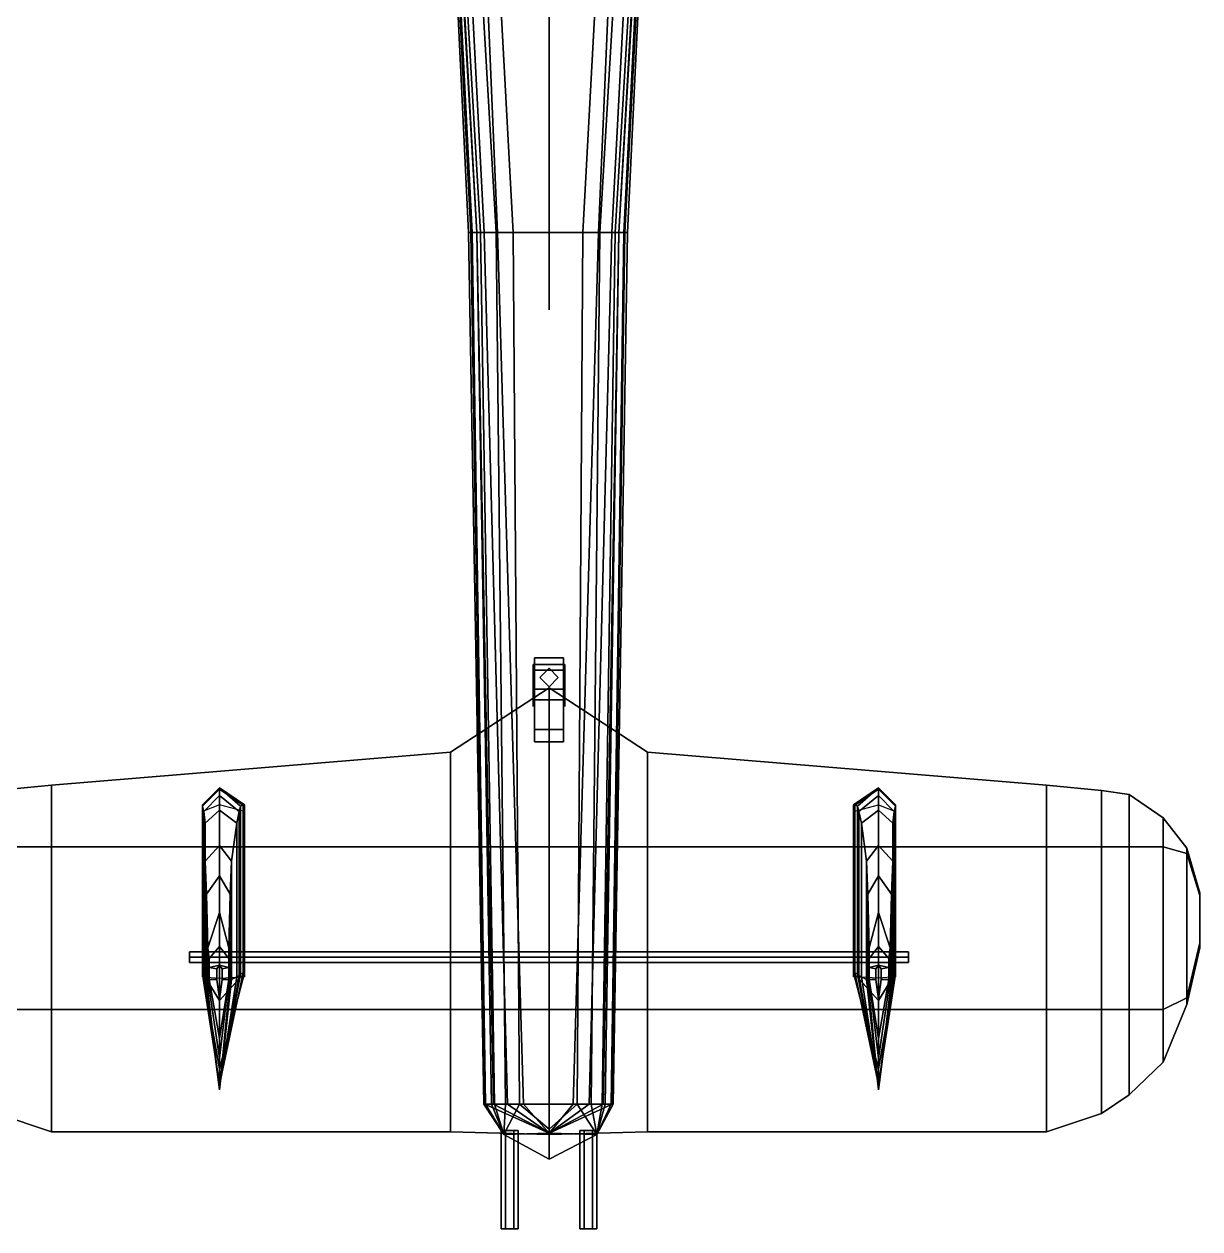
# Model space of a CAD drawing. Header units: millimetres. Extents: x -13.2 to 13.2, y -11.3 to 32.9.
# Drawn here: x -4 to 4.96, y -11.35 to -2.17 of the extents above; entities that cross this region are included whole.
import ezdxf

# ---------------------------------------------------------------- set-up
doc = ezdxf.new("R2010")
doc.units = ezdxf.units.MM
doc.layers.add('w1', color=5, linetype='Continuous')
doc.layers.add('w2', color=5, linetype='Continuous')

msp = doc.modelspace()

# ---------------------------------------------------------------- linework, layer by layer
for points in [[(0, -4.2692, 2.1553), (0, 5.7198, 2.0544), (0, 5.7184, 2.0116), (0, -4.2679, 2.1153)], [(0, -4.2679, 2.1153), (0, 5.7184, 2.0116), (0, 5.7198, 2.0544), (0, -4.2692, 2.1553)], [(-0.785, -0.15, -0.4825), (-0.7764, -0.15, -0.6535), (-0.5952, -3.76, -0.4664), (-0.6136, -3.76, -0.3747)], [(-0.7679, -0.15, 0.6715), (-0.785, -0.15, -0.4825), (-0.6136, -3.76, -0.3747), (-0.5861, -3.76, 0.6523)], [(-0.7764, -0.15, -0.6535), (-0.7508, -0.15, -0.7475), (-0.5494, -3.76, -0.549), (-0.5952, -3.76, -0.4664)], [(-0.7593, -0.15, 0.9194), (-0.7679, -0.15, 0.6715), (-0.5861, -3.76, 0.6523), (-0.5494, -3.76, 0.9182)], [(-0.7337, -0.15, 1.0048), (-0.7593, -0.15, 0.9194), (-0.5494, -3.76, 0.9182), (-0.5219, -3.76, 1.0099)], [(-0.7508, -0.15, -0.7475), (-0.6824, -0.15, -0.8244), (-0.4944, -3.76, -0.5948), (-0.5494, -3.76, -0.549)], [(-0.614, -0.15, 1.1416), (-0.7337, -0.15, 1.0048), (-0.5219, -3.76, 1.0099), (-0.4027, -3.76, 1.1566)], [(-0.6824, -0.15, -0.8244), (-0.5456, -0.15, -0.9099), (-0.3935, -3.76, -0.6499), (-0.4944, -3.76, -0.5948)], [(-0.4687, -0.15, 1.21), (-0.614, -0.15, 1.1416), (-0.4027, -3.76, 1.1566), (-0.2743, -3.76, 1.23)], [(0.3768, -3.76, -0.6499), (-0.3935, -3.76, -0.6499), (-0.5456, -0.15, -0.9099), (0.5314, -0.15, -0.9099)], [(0.4545, -0.15, 1.21), (-0.4687, -0.15, 1.21), (-0.2743, -3.76, 1.23), (0.2576, -3.76, 1.23)], [(0.2576, -3.76, 1.23), (0.386, -3.76, 1.1566), (0.5998, -0.15, 1.1416), (0.4545, -0.15, 1.21)], [(0.4777, -3.76, -0.5948), (0.3768, -3.76, -0.6499), (0.5314, -0.15, -0.9099), (0.6682, -0.15, -0.8244)], [(0.386, -3.76, 1.1566), (0.5052, -3.76, 1.0099), (0.7195, -0.15, 1.0048), (0.5998, -0.15, 1.1416)], [(0.5327, -3.76, -0.549), (0.4777, -3.76, -0.5948), (0.6682, -0.15, -0.8244), (0.7366, -0.15, -0.7475)], [(0.5052, -3.76, 1.0099), (0.5327, -3.76, 0.9182), (0.7451, -0.15, 0.9194), (0.7195, -0.15, 1.0048)], [(0.5785, -3.76, -0.4664), (0.5327, -3.76, -0.549), (0.7366, -0.15, -0.7475), (0.7622, -0.15, -0.6535)], [(0.5327, -3.76, 0.9182), (0.5694, -3.76, 0.6523), (0.7537, -0.15, 0.6715), (0.7451, -0.15, 0.9194)], [(0.5694, -3.76, 0.6523), (0.5969, -3.76, -0.3747), (0.7708, -0.15, -0.4825), (0.7537, -0.15, 0.6715)], [(0.5969, -3.76, -0.3747), (0.5785, -3.76, -0.4664), (0.7622, -0.15, -0.6535), (0.7708, -0.15, -0.4825)], [(-0.6136, -3.76, -0.3747), (-0.5952, -3.76, -0.4664), (-0.4903, -10.4, 0.0096), (-0.4979, -10.4, 0.1309)], [(-0.5861, -3.76, 0.6523), (-0.6136, -3.76, -0.3747), (-0.4979, -10.4, 0.1309), (-0.4828, -10.4, 0.8966)], [(-0.5952, -3.76, -0.4664), (-0.5494, -3.76, -0.549), (-0.4221, -10.4, -0.0965), (-0.4903, -10.4, 0.0096)], [(-0.5494, -3.76, 0.9182), (-0.5861, -3.76, 0.6523), (-0.4828, -10.4, 0.8966), (-0.4373, -10.4, 1.1164)], [(-0.5494, -3.76, -0.549), (-0.4944, -3.76, -0.5948), (-0.316, -10.4, -0.1496), (-0.4221, -10.4, -0.0965)], [(-0.5219, -3.76, 1.0099), (-0.5494, -3.76, 0.9182), (-0.4373, -10.4, 1.1164), (-0.4145, -10.4, 1.2681)], [(-0.4027, -3.76, 1.1566), (-0.5219, -3.76, 1.0099), (-0.4145, -10.4, 1.2681), (-0.3311, -10.4, 1.4045)], [(-0.4944, -3.76, -0.5948), (-0.3935, -3.76, -0.6499), (-0.1947, -10.4, -0.1799), (-0.316, -10.4, -0.1496)], [(-0.2743, -3.76, 1.23), (-0.4027, -3.76, 1.1566), (-0.3311, -10.4, 1.4045), (-0.225, -10.4, 1.45)], [(0.1844, -10.4, -0.1799), (-0.1947, -10.4, -0.1799), (-0.3935, -3.76, -0.6499), (0.3768, -3.76, -0.6499)], [(0.2576, -3.76, 1.23), (-0.2743, -3.76, 1.23), (-0.225, -10.4, 1.45), (0.2147, -10.4, 1.45)], [(0.3057, -10.4, -0.1496), (0.1844, -10.4, -0.1799), (0.3768, -3.76, -0.6499), (0.4777, -3.76, -0.5948)], [(0.2147, -10.4, 1.45), (0.3208, -10.4, 1.4045), (0.386, -3.76, 1.1566), (0.2576, -3.76, 1.23)], [(0.4118, -10.4, -0.0965), (0.3057, -10.4, -0.1496), (0.4777, -3.76, -0.5948), (0.5327, -3.76, -0.549)], [(0.3208, -10.4, 1.4045), (0.4042, -10.4, 1.2681), (0.5052, -3.76, 1.0099), (0.386, -3.76, 1.1566)], [(0.4042, -10.4, 1.2681), (0.427, -10.4, 1.1164), (0.5327, -3.76, 0.9182), (0.5052, -3.76, 1.0099)], [(0.48, -10.4, 0.0096), (0.4118, -10.4, -0.0965), (0.5327, -3.76, -0.549), (0.5785, -3.76, -0.4664)], [(0.427, -10.4, 1.1164), (0.4724, -10.4, 0.8966), (0.5694, -3.76, 0.6523), (0.5327, -3.76, 0.9182)], [(0.4724, -10.4, 0.8966), (0.4876, -10.4, 0.1309), (0.5969, -3.76, -0.3747), (0.5694, -3.76, 0.6523)], [(0.4876, -10.4, 0.1309), (0.48, -10.4, 0.0096), (0.5785, -3.76, -0.4664), (0.5969, -3.76, -0.3747)], [(0, -4.35, 1.24), (0, -4.24, 1.24), (0, -4.27, 2.18), (0, -4.34, 2.18)], [(0, -4.34, 2.18), (0, -4.27, 2.18), (0, -4.24, 1.24), (0, -4.35, 1.24)], [(-0.12, -7.24, -0.68), (-0.12, -7.05, -0.68), (-0.12, -7.05, -0.56), (-0.12, -7.24, -0.56)], [(-0.12, -7.24, -0.56), (-0.12, -7.05, -0.56), (-0.12, -7.05, -0.68), (-0.12, -7.24, -0.68)], [(-0.12, -7.37, -0.93), (-0.12, -7.3, -0.93), (-0.12, -7.05, -0.68), (-0.12, -7.24, -0.68)], [(-0.12, -7.24, -0.68), (-0.12, -7.05, -0.68), (-0.12, -7.3, -0.93), (-0.12, -7.37, -0.93)], [(-0.12, -7.24, -0.56), (-0.12, -7.05, -0.56), (0.12, -7.05, -0.56), (0.12, -7.24, -0.56)], [(0.12, -7.24, -0.56), (0.12, -7.05, -0.56), (-0.12, -7.05, -0.56), (-0.12, -7.24, -0.56)], [(-0.11, -7, -0.9), (-0.11, -7.0937, -0.6737), (0.11, -7.0937, -0.6737), (0.11, -7, -0.9)], [(-0.11, -7.0937, -1.1263), (-0.11, -7, -0.9), (0.11, -7, -0.9), (0.11, -7.0937, -1.1263)], [(-0.11, -7.32, -1.22), (-0.11, -7.0937, -0.6737), (-0.11, -7, -0.9), (-0.11, -7.0937, -1.1263)], [(0.11, -7.0937, -0.6737), (0.11, -7.32, -1.22), (0.11, -7.0937, -1.1263), (0.11, -7, -0.9)], [(0.12, -7.24, -0.56), (0.12, -7.05, -0.56), (0.12, -7.05, -0.68), (0.12, -7.24, -0.68)], [(0.12, -7.24, -0.68), (0.12, -7.05, -0.68), (0.12, -7.05, -0.56), (0.12, -7.24, -0.56)], [(0.12, -7.37, -0.93), (0.12, -7.3, -0.93), (0.12, -7.05, -0.68), (0.12, -7.24, -0.68)], [(0.12, -7.24, -0.68), (0.12, -7.05, -0.68), (0.12, -7.3, -0.93), (0.12, -7.37, -0.93)], [(-0.11, -7.0937, -0.6737), (-0.11, -7.32, -0.58), (0.11, -7.32, -0.58), (0.11, -7.0937, -0.6737)], [(-0.11, -7.32, -1.22), (-0.11, -7.0937, -1.1263), (0.11, -7.0937, -1.1263), (0.11, -7.32, -1.22)], [(-0.11, -7.5463, -1.1263), (-0.11, -7.32, -0.58), (-0.11, -7.0937, -0.6737), (-0.11, -7.32, -1.22)], [(0, -7.08, -0.56), (-0.07, -7.15, -0.56), (-0.07, -7.15, -0.4), (0, -7.08, -0.4)], [(-0.07, -7.15, -0.56), (0, -7.22, -0.56), (0, -7.22, -0.4), (-0.07, -7.15, -0.4)], [(0.07, -7.15, -0.56), (0, -7.08, -0.56), (0, -7.08, -0.4), (0.07, -7.15, -0.4)], [(0, -7.22, -0.56), (0.07, -7.15, -0.56), (0.07, -7.15, -0.4), (0, -7.22, -0.4)], [(0.11, -7.32, -0.58), (0.11, -7.5463, -1.1263), (0.11, -7.32, -1.22), (0.11, -7.0937, -0.6737)], [(-0.11, -7.32, -0.58), (-0.11, -7.5463, -0.6737), (0.11, -7.5463, -0.6737), (0.11, -7.32, -0.58)], [(-0.11, -7.5463, -1.1263), (-0.11, -7.32, -1.22), (0.11, -7.32, -1.22), (0.11, -7.5463, -1.1263)], [(-0.11, -7.64, -0.9), (-0.11, -7.5463, -0.6737), (-0.11, -7.32, -0.58), (-0.11, -7.5463, -1.1263)], [(0.11, -7.5463, -0.6737), (0.11, -7.64, -0.9), (0.11, -7.5463, -1.1263), (0.11, -7.32, -0.58)], [(-0.11, -7.5463, -0.6737), (-0.11, -7.64, -0.9), (0.11, -7.64, -0.9), (0.11, -7.5463, -0.6737)], [(-0.11, -7.64, -0.9), (-0.11, -7.5463, -1.1263), (0.11, -7.5463, -1.1263), (0.11, -7.64, -0.9)], [(-2.74, -9.24, 1.16), (-2.74, -9.28, 1.2), (2.74, -9.28, 1.2), (2.74, -9.24, 1.16)], [(-2.74, -9.28, 1.12), (-2.74, -9.24, 1.16), (2.74, -9.24, 1.16), (2.74, -9.28, 1.12)], [(-2.74, -9.24, 1.16), (-2.74, -9.28, 1.12), (-2.74, -9.32, 1.16), (-2.74, -9.28, 1.2)], [(2.74, -9.28, 1.2), (2.74, -9.32, 1.16), (2.74, -9.28, 1.12), (2.74, -9.24, 1.16)], [(-2.74, -9.28, 1.2), (-2.74, -9.32, 1.16), (2.74, -9.32, 1.16), (2.74, -9.28, 1.2)], [(-2.74, -9.32, 1.16), (-2.74, -9.28, 1.12), (2.74, -9.28, 1.12), (2.74, -9.32, 1.16)], [(-0.4979, -10.4, 0.1309), (-0.3436, -10.63, 0.13), (-0.3436, -10.63, 0.89), (-0.4828, -10.4, 0.8966)], [(-0.4903, -10.4, 0.0096), (0, -10.62, -0.16), (-0.3436, -10.63, 0.13), (-0.4979, -10.4, 0.1309)], [(0, -10.62, -0.16), (0, -10.62, -0.16), (-0.4903, -10.4, 0.0096), (-0.4221, -10.4, -0.0965)], [(-0.3436, -10.63, 0.89), (-0.3436, -10.63, 0.89), (-0.4373, -10.4, 1.1164), (-0.4828, -10.4, 0.8966)], [(-0.3436, -10.63, 0.89), (-0.3436, -10.63, 0.89), (-0.4145, -10.4, 1.2681), (-0.4373, -10.4, 1.1164)], [(0, -10.62, -0.16), (0, -10.62, -0.16), (-0.4221, -10.4, -0.0965), (-0.316, -10.4, -0.1496)], [(-0.3436, -10.63, 0.89), (-0.3436, -10.63, 0.89), (-0.3311, -10.4, 1.4045), (-0.4145, -10.4, 1.2681)], [(-0.3436, -10.63, 0.89), (0, -10.82, 0.89), (0, -10.59, 1.33), (-0.225, -10.4, 1.45)], [(-0.3436, -10.63, 0.89), (-0.3436, -10.63, 0.89), (-0.225, -10.4, 1.45), (-0.3311, -10.4, 1.4045)], [(0, -10.62, -0.16), (0, -10.62, -0.16), (-0.316, -10.4, -0.1496), (-0.1947, -10.4, -0.1799)], [(0.2147, -10.4, 1.45), (-0.225, -10.4, 1.45), (0, -10.59, 1.33)], [(0, -10.62, -0.16), (0, -10.62, -0.16), (-0.1947, -10.4, -0.1799), (0.1844, -10.4, -0.1799)], [(0, -10.82, 0.89), (0.3636, -10.63, 0.89), (0.2147, -10.4, 1.45), (0, -10.59, 1.33)], [(0, -10.62, -0.16), (0, -10.62, -0.16), (0.1844, -10.4, -0.1799), (0.3057, -10.4, -0.1496)], [(0, -10.62, -0.16), (0, -10.62, -0.16), (0.3057, -10.4, -0.1496), (0.4118, -10.4, -0.0965)], [(0, -10.62, -0.16), (0, -10.62, -0.16), (0.4118, -10.4, -0.0965), (0.48, -10.4, 0.0096)], [(0, -10.62, -0.16), (0.48, -10.4, 0.0096), (0.4876, -10.4, 0.1309), (0.3636, -10.63, 0.13)], [(0.3208, -10.4, 1.4045), (0.2147, -10.4, 1.45), (0.3636, -10.63, 0.89)], [(0.4042, -10.4, 1.2681), (0.3208, -10.4, 1.4045), (0.3636, -10.63, 0.89)], [(0.3636, -10.63, 0.13), (0.4876, -10.4, 0.1309), (0.4724, -10.4, 0.8966), (0.3636, -10.63, 0.89)], [(0.4724, -10.4, 0.8966), (0.427, -10.4, 1.1164), (0.3636, -10.63, 0.89)], [(0.427, -10.4, 1.1164), (0.4042, -10.4, 1.2681), (0.3636, -10.63, 0.89)], [(-0.3325, -11.35, 0.8037), (-0.365, -11.35, 0.86), (-0.365, -10.6, 0.86), (-0.3325, -10.6, 0.8037)], [(-0.365, -11.35, 0.86), (-0.3325, -11.35, 0.9163), (-0.3325, -10.6, 0.9163), (-0.365, -10.6, 0.86)], [(0, -10.62, -0.16), (0, -10.62, -0.16), (0, -10.82, 0.13), (-0.3436, -10.63, 0.13)], [(-0.3436, -10.63, 0.13), (0, -10.82, 0.13), (0, -10.82, 0.89), (-0.3436, -10.63, 0.89)], [(-0.2675, -11.35, 0.8037), (-0.3325, -11.35, 0.8037), (-0.3325, -10.6, 0.8037), (-0.2675, -10.6, 0.8037)], [(-0.3325, -11.35, 0.9163), (-0.2675, -11.35, 0.9163), (-0.2675, -10.6, 0.9163), (-0.3325, -10.6, 0.9163)], [(-0.235, -11.35, 0.86), (-0.2675, -11.35, 0.8037), (-0.2675, -10.6, 0.8037), (-0.235, -10.6, 0.86)], [(-0.2675, -11.35, 0.9163), (-0.235, -11.35, 0.86), (-0.235, -10.6, 0.86), (-0.2675, -10.6, 0.9163)], [(0, -10.62, -0.16), (0, -10.62, -0.16), (0.3636, -10.63, 0.13), (0, -10.82, 0.13)], [(0, -10.82, 0.13), (0.3636, -10.63, 0.13), (0.3636, -10.63, 0.89), (0, -10.82, 0.89)], [(0.235, -11.35, 0.86), (0.2675, -11.35, 0.9163), (0.2675, -10.6, 0.9163), (0.235, -10.6, 0.86)], [(0.2675, -11.35, 0.8037), (0.235, -11.35, 0.86), (0.235, -10.6, 0.86), (0.2675, -10.6, 0.8037)], [(0.2675, -11.35, 0.9163), (0.3325, -11.35, 0.9163), (0.3325, -10.6, 0.9163), (0.2675, -10.6, 0.9163)], [(0.3325, -11.35, 0.8037), (0.2675, -11.35, 0.8037), (0.2675, -10.6, 0.8037), (0.3325, -10.6, 0.8037)], [(0.3325, -11.35, 0.9163), (0.365, -11.35, 0.86), (0.365, -10.6, 0.86), (0.3325, -10.6, 0.9163)], [(0.365, -11.35, 0.86), (0.3325, -11.35, 0.8037), (0.3325, -10.6, 0.8037), (0.365, -10.6, 0.86)], [(-0.3325, -11.35, 0.8037), (-0.2675, -11.35, 0.8037), (-0.235, -11.35, 0.86), (-0.365, -11.35, 0.86)], [(-0.365, -11.35, 0.86), (-0.235, -11.35, 0.86), (-0.2675, -11.35, 0.9163), (-0.3325, -11.35, 0.9163)], [(0.235, -11.35, 0.86), (0.365, -11.35, 0.86), (0.3325, -11.35, 0.9163), (0.2675, -11.35, 0.9163)], [(0.2675, -11.35, 0.8037), (0.3325, -11.35, 0.8037), (0.365, -11.35, 0.86), (0.235, -11.35, 0.86)]]:
    msp.add_3dface(points)
at = {"layer": 'w1'}
for points in [[(0.75, -7.72, 0.02), (0, -7.23, 0.02), (0, -8.44, 0.39), (0.75, -8.44, 0.23)], [(0.75, -8.44, -0.19), (0, -8.44, -0.32), (0, -7.23, 0.02), (0.75, -7.72, 0.02)], [(3.79, -7.97, 0.02), (0.75, -7.72, 0.02), (0.75, -8.44, 0.23), (3.79, -8.44, 0.19)], [(3.79, -8.44, -0.15), (0.75, -8.44, -0.19), (0.75, -7.72, 0.02), (3.79, -7.97, 0.02)], [(4.21, -8.01, 0.02), (3.79, -7.97, 0.02), (3.79, -8.44, 0.19), (4.21, -8.44, 0.19)], [(4.21, -8.44, -0.15), (3.79, -8.44, -0.15), (3.79, -7.97, 0.02), (4.21, -8.01, 0.02)], [(-2.51, -8.05, 1.05), (-2.51, -7.99, 0.67), (-2.64, -8.13, 0.67), (-2.63, -8.17, 1.05)], [(-2.51, -7.99, 0.67), (-2.51, -7.99, 0.29), (-2.64, -8.12, 0.29), (-2.64, -8.13, 0.67)], [(-2.51, -7.99, 0.29), (-2.51, -7.99, 0.16), (-2.64, -8.12, 0.16), (-2.64, -8.12, 0.29)], [(-2.51, -7.99, 0.16), (-2.51, -8, 0.07), (-2.64, -8.13, 0.07), (-2.64, -8.12, 0.16)], [(-2.51, -8, 0.07), (-2.51, -8.12, -0.02), (-2.64, -8.17, -0.02), (-2.64, -8.13, 0.07)], [(-2.51, -8.16, 1.51), (-2.51, -8.05, 1.05), (-2.63, -8.17, 1.05), (-2.62, -8.26, 1.51)], [(-2.35, -8.13, 0.67), (-2.33, -8.12, 0.29), (-2.51, -7.99, 0.29), (-2.51, -7.99, 0.67)], [(-2.33, -8.12, 0.29), (-2.32, -8.12, 0.16), (-2.51, -7.99, 0.16), (-2.51, -7.99, 0.29)], [(-2.32, -8.12, 0.16), (-2.32, -8.13, 0.07), (-2.51, -8, 0.07), (-2.51, -7.99, 0.16)], [(-2.36, -8.17, 1.05), (-2.35, -8.13, 0.67), (-2.51, -7.99, 0.67), (-2.51, -8.05, 1.05)], [(-2.32, -8.13, 0.07), (-2.32, -8.17, -0.02), (-2.51, -8.12, -0.02), (-2.51, -8, 0.07)], [(-2.38, -8.26, 1.51), (-2.36, -8.17, 1.05), (-2.51, -8.05, 1.05), (-2.51, -8.16, 1.51)], [(4.42, -8.04, 0.02), (4.21, -8.01, 0.02), (4.21, -8.44, 0.19), (4.42, -8.44, 0.19)], [(4.42, -8.44, -0.15), (4.21, -8.44, -0.15), (4.21, -8.01, 0.02), (4.42, -8.04, 0.02)], [(4.68, -8.22, 0.02), (4.42, -8.04, 0.02), (4.42, -8.44, 0.19), (4.68, -8.44, 0.15)], [(4.68, -8.44, -0.11), (4.42, -8.44, -0.15), (4.42, -8.04, 0.02), (4.68, -8.22, 0.02)], [(-2.64, -8.13, 0.67), (-2.64, -8.12, 0.29), (-2.64, -9.4, 0.29), (-2.64, -9.41, 0.67)], [(-2.64, -8.12, 0.29), (-2.64, -8.12, 0.16), (-2.64, -9.4, 0.16), (-2.64, -9.4, 0.29)], [(-2.64, -8.12, 0.16), (-2.64, -8.13, 0.07), (-2.64, -9.4, 0.07), (-2.64, -9.4, 0.16)], [(-2.63, -8.17, 1.05), (-2.64, -8.13, 0.67), (-2.64, -9.41, 0.67), (-2.63, -9.42, 1.05)], [(-2.64, -8.13, 0.07), (-2.64, -8.17, -0.02), (-2.64, -9.43, -0.02), (-2.64, -9.4, 0.07)], [(-2.51, -8.43, 2.17), (-2.51, -8.16, 1.51), (-2.62, -8.26, 1.51), (-2.62, -8.55, 2.17)], [(-2.42, -8.55, 2.17), (-2.38, -8.26, 1.51), (-2.51, -8.16, 1.51), (-2.51, -8.43, 2.17)], [(-2.35, -9.41, 0.67), (-2.35, -8.13, 0.67), (-2.36, -8.17, 1.05), (-2.36, -9.42, 1.05)], [(-2.33, -9.4, 0.29), (-2.33, -8.12, 0.29), (-2.35, -8.13, 0.67), (-2.35, -9.41, 0.67)], [(-2.32, -9.4, 0.16), (-2.32, -8.12, 0.16), (-2.33, -8.12, 0.29), (-2.33, -9.4, 0.29)], [(-2.32, -9.4, 0.07), (-2.32, -8.13, 0.07), (-2.32, -8.12, 0.16), (-2.32, -9.4, 0.16)], [(-2.32, -9.43, -0.02), (-2.32, -8.17, -0.02), (-2.32, -8.13, 0.07), (-2.32, -9.4, 0.07)], [(-2.62, -8.26, 1.51), (-2.63, -8.17, 1.05), (-2.63, -9.42, 1.05), (-2.62, -9.43, 1.51)], [(-2.36, -9.42, 1.05), (-2.36, -8.17, 1.05), (-2.38, -8.26, 1.51), (-2.38, -9.43, 1.51)], [(4.86, -8.45, 0.02), (4.68, -8.22, 0.02), (4.68, -8.44, 0.15), (4.86, -8.49, 0.07)], [(4.86, -8.49, -0.03), (4.68, -8.44, -0.11), (4.68, -8.22, 0.02), (4.86, -8.45, 0.02)], [(-2.62, -8.55, 2.17), (-2.62, -8.26, 1.51), (-2.62, -9.43, 1.51), (-2.62, -9.45, 2.17)], [(-2.38, -9.43, 1.51), (-2.38, -8.26, 1.51), (-2.42, -8.55, 2.17), (-2.42, -9.45, 2.17)], [(-2.51, -8.66, 2.49), (-2.51, -8.43, 2.17), (-2.62, -8.55, 2.17), (-2.61, -8.8, 2.49)], [(-2.43, -8.8, 2.49), (-2.42, -8.55, 2.17), (-2.51, -8.43, 2.17), (-2.51, -8.66, 2.49)], [(0.75, -8.44, 0.23), (0, -8.44, 0.39), (0, -9.68, 0.39), (0.75, -9.68, 0.23)], [(0, -9.68, -0.23), (0, -8.44, -0.32), (0.75, -8.44, -0.19), (0.75, -9.68, -0.19)], [(3.79, -8.44, 0.19), (0.75, -8.44, 0.23), (0.75, -9.68, 0.23), (3.79, -9.68, 0.19)], [(0.75, -9.68, -0.19), (0.75, -8.44, -0.19), (3.79, -8.44, -0.15), (3.79, -9.68, -0.15)], [(4.21, -8.44, 0.19), (3.79, -8.44, 0.19), (3.79, -9.68, 0.19), (4.21, -9.68, 0.19)], [(3.79, -9.68, -0.15), (3.79, -8.44, -0.15), (4.21, -8.44, -0.15), (4.21, -9.68, -0.15)], [(4.42, -8.44, 0.19), (4.21, -8.44, 0.19), (4.21, -9.68, 0.19), (4.42, -9.68, 0.19)], [(4.21, -9.68, -0.15), (4.21, -8.44, -0.15), (4.42, -8.44, -0.15), (4.42, -9.68, -0.15)], [(4.68, -8.44, 0.15), (4.42, -8.44, 0.19), (4.42, -9.68, 0.19), (4.68, -9.68, 0.15)], [(4.42, -9.68, -0.15), (4.42, -8.44, -0.15), (4.68, -8.44, -0.11), (4.68, -9.68, -0.11)], [(4.86, -8.49, 0.07), (4.68, -8.44, 0.15), (4.68, -9.68, 0.15), (4.86, -9.59, 0.07)], [(4.68, -9.68, -0.11), (4.68, -8.44, -0.11), (4.86, -8.49, -0.03), (4.86, -9.59, -0.03)], [(4.96, -8.79, 0.02), (4.86, -8.45, 0.02), (4.86, -8.49, 0.07), (4.96, -8.81, 0.03)], [(4.96, -8.81, 0.01), (4.86, -8.49, -0.03), (4.86, -8.45, 0.02), (4.96, -8.79, 0.02)], [(4.96, -8.81, 0.03), (4.86, -8.49, 0.07), (4.86, -9.59, 0.07), (4.96, -9.17, 0.03)], [(4.86, -9.59, -0.03), (4.86, -8.49, -0.03), (4.96, -8.81, 0.01), (4.96, -9.17, 0.01)], [(-2.61, -8.8, 2.49), (-2.62, -8.55, 2.17), (-2.62, -9.45, 2.17), (-2.61, -9.45, 2.49)], [(-2.42, -9.45, 2.17), (-2.42, -8.55, 2.17), (-2.43, -8.8, 2.49), (-2.43, -9.45, 2.49)], [(-2.51, -8.94, 2.72), (-2.51, -8.66, 2.49), (-2.61, -8.8, 2.49), (-2.6, -9.21, 2.72)], [(-2.44, -9.21, 2.72), (-2.43, -8.8, 2.49), (-2.51, -8.66, 2.49), (-2.51, -8.94, 2.72)], [(-2.6, -9.21, 2.72), (-2.61, -8.8, 2.49), (-2.61, -9.45, 2.49), (-2.6, -9.45, 2.72)], [(-2.43, -9.45, 2.49), (-2.43, -8.8, 2.49), (-2.44, -9.21, 2.72), (-2.44, -9.45, 2.72)], [(4.96, -9.21, 0.02), (4.96, -8.79, 0.02), (4.96, -8.81, 0.03), (4.96, -9.17, 0.03)], [(4.96, -9.17, 0.01), (4.96, -8.81, 0.01), (4.96, -8.79, 0.02), (4.96, -9.21, 0.02)], [(-2.51, -9.2, 2.82), (-2.51, -8.94, 2.72), (-2.6, -9.21, 2.72), (-2.59, -9.29, 2.82)], [(-2.44, -9.29, 2.82), (-2.44, -9.21, 2.72), (-2.51, -8.94, 2.72), (-2.51, -9.2, 2.82)], [(4.96, -9.17, 0.03), (4.86, -9.59, 0.07), (4.86, -9.64, 0.02), (4.96, -9.21, 0.02)], [(4.96, -9.21, 0.02), (4.86, -9.64, 0.02), (4.86, -9.59, -0.03), (4.96, -9.17, 0.01)], [(-2.59, -9.29, 2.82), (-2.6, -9.21, 2.72), (-2.6, -9.45, 2.72), (-2.59, -9.45, 2.82)], [(-2.51, -9.34, 2.82), (-2.51, -9.2, 2.82), (-2.59, -9.29, 2.82), (-2.59, -9.36, 2.82)], [(-2.44, -9.36, 2.82), (-2.44, -9.29, 2.82), (-2.51, -9.2, 2.82), (-2.51, -9.34, 2.82)], [(-2.44, -9.45, 2.72), (-2.44, -9.21, 2.72), (-2.44, -9.29, 2.82), (-2.44, -9.45, 2.82)], [(-2.51, -9.34, 2.92), (-2.51, -9.34, 2.82), (-2.59, -9.36, 2.82), (-2.53, -9.37, 2.92)], [(-2.53, -9.37, 2.92), (-2.59, -9.36, 2.82), (-2.59, -9.45, 2.82), (-2.53, -9.45, 2.92)], [(-2.51, -9.6, 2.92), (-2.51, -9.34, 2.92), (-2.53, -9.37, 2.92), (-2.53, -9.45, 2.92)], [(-2.49, -9.37, 2.92), (-2.44, -9.36, 2.82), (-2.51, -9.34, 2.82), (-2.51, -9.34, 2.92)], [(-2.49, -9.45, 2.92), (-2.49, -9.37, 2.92), (-2.51, -9.34, 2.92), (-2.51, -9.6, 2.92)], [(-2.44, -9.45, 2.82), (-2.44, -9.36, 2.82), (-2.49, -9.37, 2.92), (-2.49, -9.45, 2.92)], [(-2.64, -9.41, 0.67), (-2.64, -9.4, 0.29), (-2.51, -10.25, 0.29), (-2.51, -10.25, 0.67)], [(-2.64, -9.4, 0.29), (-2.64, -9.4, 0.16), (-2.51, -10.13, 0.16), (-2.51, -10.25, 0.29)], [(-2.64, -9.4, 0.16), (-2.64, -9.4, 0.07), (-2.51, -9.61, 0.07), (-2.51, -10.13, 0.16)], [(-2.64, -9.4, 0.07), (-2.64, -9.43, -0.02), (-2.51, -9.44, -0.02), (-2.51, -9.61, 0.07)], [(-2.63, -9.42, 1.05), (-2.64, -9.41, 0.67), (-2.51, -10.25, 0.67), (-2.51, -10.26, 1.05)], [(-2.62, -9.43, 1.51), (-2.63, -9.42, 1.05), (-2.51, -10.26, 1.05), (-2.51, -10.27, 1.51)], [(-2.62, -9.45, 2.17), (-2.62, -9.43, 1.51), (-2.51, -10.27, 1.51), (-2.51, -10.29, 2.17)], [(-2.61, -9.45, 2.49), (-2.62, -9.45, 2.17), (-2.51, -10.29, 2.17), (-2.51, -10.29, 2.49)], [(-2.6, -9.45, 2.72), (-2.61, -9.45, 2.49), (-2.51, -10.29, 2.49), (-2.51, -10.05, 2.72)], [(-2.59, -9.45, 2.82), (-2.6, -9.45, 2.72), (-2.51, -10.05, 2.72), (-2.51, -9.9, 2.82)], [(-2.53, -9.45, 2.92), (-2.59, -9.45, 2.82), (-2.51, -9.9, 2.82), (-2.51, -9.6, 2.92)], [(-2.51, -10.25, 0.67), (-2.51, -10.25, 0.29), (-2.33, -9.4, 0.29), (-2.35, -9.41, 0.67)], [(-2.51, -10.25, 0.29), (-2.51, -10.13, 0.16), (-2.32, -9.4, 0.16), (-2.33, -9.4, 0.29)], [(-2.51, -10.13, 0.16), (-2.51, -9.61, 0.07), (-2.32, -9.4, 0.07), (-2.32, -9.4, 0.16)], [(-2.51, -9.61, 0.07), (-2.51, -9.44, -0.02), (-2.32, -9.43, -0.02), (-2.32, -9.4, 0.07)], [(-2.51, -10.26, 1.05), (-2.51, -10.25, 0.67), (-2.35, -9.41, 0.67), (-2.36, -9.42, 1.05)], [(-2.51, -10.27, 1.51), (-2.51, -10.26, 1.05), (-2.36, -9.42, 1.05), (-2.38, -9.43, 1.51)], [(-2.51, -10.29, 2.17), (-2.51, -10.27, 1.51), (-2.38, -9.43, 1.51), (-2.42, -9.45, 2.17)], [(-2.51, -10.29, 2.49), (-2.51, -10.29, 2.17), (-2.42, -9.45, 2.17), (-2.43, -9.45, 2.49)], [(-2.51, -10.05, 2.72), (-2.51, -10.29, 2.49), (-2.43, -9.45, 2.49), (-2.44, -9.45, 2.72)], [(-2.51, -9.9, 2.82), (-2.51, -10.05, 2.72), (-2.44, -9.45, 2.72), (-2.44, -9.45, 2.82)], [(-2.51, -9.6, 2.92), (-2.51, -9.9, 2.82), (-2.44, -9.45, 2.82), (-2.49, -9.45, 2.92)], [(4.86, -9.59, 0.07), (4.68, -9.68, 0.15), (4.68, -10.08, 0.02), (4.86, -9.64, 0.02)], [(4.86, -9.64, 0.02), (4.68, -10.08, 0.02), (4.68, -9.68, -0.11), (4.86, -9.59, -0.03)], [(0.75, -9.68, 0.23), (0, -9.68, 0.39), (0, -10.63, 0.02), (0.75, -10.61, 0.02)], [(0.75, -10.61, 0.02), (0, -10.63, 0.02), (0, -9.68, -0.23), (0.75, -9.68, -0.19)], [(3.79, -9.68, 0.19), (0.75, -9.68, 0.23), (0.75, -10.61, 0.02), (3.79, -10.61, 0.02)], [(3.79, -10.61, 0.02), (0.75, -10.61, 0.02), (0.75, -9.68, -0.19), (3.79, -9.68, -0.15)], [(4.21, -9.68, 0.19), (3.79, -9.68, 0.19), (3.79, -10.61, 0.02), (4.21, -10.47, 0.02)], [(4.21, -10.47, 0.02), (3.79, -10.61, 0.02), (3.79, -9.68, -0.15), (4.21, -9.68, -0.15)], [(4.42, -9.68, 0.19), (4.21, -9.68, 0.19), (4.21, -10.47, 0.02), (4.42, -10.33, 0.02)], [(4.42, -10.33, 0.02), (4.21, -10.47, 0.02), (4.21, -9.68, -0.15), (4.42, -9.68, -0.15)], [(4.68, -9.68, 0.15), (4.42, -9.68, 0.19), (4.42, -10.33, 0.02), (4.68, -10.08, 0.02)], [(4.68, -10.08, 0.02), (4.42, -10.33, 0.02), (4.42, -9.68, -0.15), (4.68, -9.68, -0.11)]]:
    msp.add_3dface(points, dxfattribs=at)
at = {"layer": 'w2'}
for points in [[(-0.75, -8.44, -0.19), (0, -8.44, -0.32), (0, -7.23, 0.02), (-0.75, -7.72, 0.02)], [(-0.75, -7.72, 0.02), (0, -7.23, 0.02), (0, -8.44, 0.39), (-0.75, -8.44, 0.23)], [(-3.79, -8.44, -0.15), (-0.75, -8.44, -0.19), (-0.75, -7.72, 0.02), (-3.79, -7.97, 0.02)], [(-3.79, -7.97, 0.02), (-0.75, -7.72, 0.02), (-0.75, -8.44, 0.23), (-3.79, -8.44, 0.19)], [(-4.21, -8.44, -0.15), (-3.79, -8.44, -0.15), (-3.79, -7.97, 0.02), (-4.21, -8.01, 0.02)], [(-4.21, -8.01, 0.02), (-3.79, -7.97, 0.02), (-3.79, -8.44, 0.19), (-4.21, -8.44, 0.19)], [(2.32, -8.12, 0.16), (2.32, -8.13, 0.07), (2.51, -8, 0.07), (2.51, -7.99, 0.16)], [(2.33, -8.12, 0.29), (2.32, -8.12, 0.16), (2.51, -7.99, 0.16), (2.51, -7.99, 0.29)], [(2.32, -8.13, 0.07), (2.32, -8.17, -0.02), (2.51, -8.12, -0.02), (2.51, -8, 0.07)], [(2.35, -8.13, 0.67), (2.33, -8.12, 0.29), (2.51, -7.99, 0.29), (2.51, -7.99, 0.67)], [(2.36, -8.17, 1.05), (2.35, -8.13, 0.67), (2.51, -7.99, 0.67), (2.51, -8.05, 1.05)], [(2.38, -8.26, 1.51), (2.36, -8.17, 1.05), (2.51, -8.05, 1.05), (2.51, -8.16, 1.51)], [(2.51, -7.99, 0.16), (2.51, -8, 0.07), (2.64, -8.13, 0.07), (2.64, -8.12, 0.16)], [(2.51, -7.99, 0.29), (2.51, -7.99, 0.16), (2.64, -8.12, 0.16), (2.64, -8.12, 0.29)], [(2.51, -7.99, 0.67), (2.51, -7.99, 0.29), (2.64, -8.12, 0.29), (2.64, -8.13, 0.67)], [(2.51, -8.05, 1.05), (2.51, -7.99, 0.67), (2.64, -8.13, 0.67), (2.63, -8.17, 1.05)], [(2.51, -8, 0.07), (2.51, -8.12, -0.02), (2.64, -8.17, -0.02), (2.64, -8.13, 0.07)], [(2.51, -8.16, 1.51), (2.51, -8.05, 1.05), (2.63, -8.17, 1.05), (2.62, -8.26, 1.51)], [(2.32, -9.4, 0.07), (2.32, -8.13, 0.07), (2.32, -8.12, 0.16), (2.32, -9.4, 0.16)], [(2.32, -9.4, 0.16), (2.32, -8.12, 0.16), (2.33, -8.12, 0.29), (2.33, -9.4, 0.29)], [(2.32, -9.43, -0.02), (2.32, -8.17, -0.02), (2.32, -8.13, 0.07), (2.32, -9.4, 0.07)], [(2.33, -9.4, 0.29), (2.33, -8.12, 0.29), (2.35, -8.13, 0.67), (2.35, -9.41, 0.67)], [(2.35, -9.41, 0.67), (2.35, -8.13, 0.67), (2.36, -8.17, 1.05), (2.36, -9.42, 1.05)], [(2.42, -8.55, 2.17), (2.38, -8.26, 1.51), (2.51, -8.16, 1.51), (2.51, -8.43, 2.17)], [(2.51, -8.43, 2.17), (2.51, -8.16, 1.51), (2.62, -8.26, 1.51), (2.62, -8.55, 2.17)], [(2.63, -8.17, 1.05), (2.64, -8.13, 0.67), (2.64, -9.41, 0.67), (2.63, -9.42, 1.05)], [(2.64, -8.12, 0.16), (2.64, -8.13, 0.07), (2.64, -9.4, 0.07), (2.64, -9.4, 0.16)], [(2.64, -8.12, 0.29), (2.64, -8.12, 0.16), (2.64, -9.4, 0.16), (2.64, -9.4, 0.29)], [(2.64, -8.13, 0.67), (2.64, -8.12, 0.29), (2.64, -9.4, 0.29), (2.64, -9.41, 0.67)], [(2.64, -8.13, 0.07), (2.64, -8.17, -0.02), (2.64, -9.43, -0.02), (2.64, -9.4, 0.07)], [(2.36, -9.42, 1.05), (2.36, -8.17, 1.05), (2.38, -8.26, 1.51), (2.38, -9.43, 1.51)], [(2.62, -8.26, 1.51), (2.63, -8.17, 1.05), (2.63, -9.42, 1.05), (2.62, -9.43, 1.51)], [(2.38, -9.43, 1.51), (2.38, -8.26, 1.51), (2.42, -8.55, 2.17), (2.42, -9.45, 2.17)], [(2.62, -8.55, 2.17), (2.62, -8.26, 1.51), (2.62, -9.43, 1.51), (2.62, -9.45, 2.17)], [(-3.79, -9.68, -0.15), (-3.79, -8.44, -0.15), (-4.21, -8.44, -0.15), (-4.21, -9.68, -0.15)], [(-4.21, -8.44, 0.19), (-3.79, -8.44, 0.19), (-3.79, -9.68, 0.19), (-4.21, -9.68, 0.19)], [(-0.75, -9.68, -0.19), (-0.75, -8.44, -0.19), (-3.79, -8.44, -0.15), (-3.79, -9.68, -0.15)], [(-3.79, -8.44, 0.19), (-0.75, -8.44, 0.23), (-0.75, -9.68, 0.23), (-3.79, -9.68, 0.19)], [(0, -9.68, -0.23), (0, -8.44, -0.32), (-0.75, -8.44, -0.19), (-0.75, -9.68, -0.19)], [(-0.75, -8.44, 0.23), (0, -8.44, 0.39), (0, -9.68, 0.39), (-0.75, -9.68, 0.23)], [(2.43, -8.8, 2.49), (2.42, -8.55, 2.17), (2.51, -8.43, 2.17), (2.51, -8.66, 2.49)], [(2.51, -8.66, 2.49), (2.51, -8.43, 2.17), (2.62, -8.55, 2.17), (2.61, -8.8, 2.49)], [(2.42, -9.45, 2.17), (2.42, -8.55, 2.17), (2.43, -8.8, 2.49), (2.43, -9.45, 2.49)], [(2.61, -8.8, 2.49), (2.62, -8.55, 2.17), (2.62, -9.45, 2.17), (2.61, -9.45, 2.49)], [(2.44, -9.21, 2.72), (2.43, -8.8, 2.49), (2.51, -8.66, 2.49), (2.51, -8.94, 2.72)], [(2.51, -8.94, 2.72), (2.51, -8.66, 2.49), (2.61, -8.8, 2.49), (2.6, -9.21, 2.72)], [(2.43, -9.45, 2.49), (2.43, -8.8, 2.49), (2.44, -9.21, 2.72), (2.44, -9.45, 2.72)], [(2.6, -9.21, 2.72), (2.61, -8.8, 2.49), (2.61, -9.45, 2.49), (2.6, -9.45, 2.72)], [(2.44, -9.29, 2.82), (2.44, -9.21, 2.72), (2.51, -8.94, 2.72), (2.51, -9.2, 2.82)], [(2.51, -9.2, 2.82), (2.51, -8.94, 2.72), (2.6, -9.21, 2.72), (2.59, -9.29, 2.82)], [(2.44, -9.36, 2.82), (2.44, -9.29, 2.82), (2.51, -9.2, 2.82), (2.51, -9.34, 2.82)], [(2.44, -9.45, 2.72), (2.44, -9.21, 2.72), (2.44, -9.29, 2.82), (2.44, -9.45, 2.82)], [(2.51, -9.34, 2.82), (2.51, -9.2, 2.82), (2.59, -9.29, 2.82), (2.59, -9.36, 2.82)], [(2.59, -9.29, 2.82), (2.6, -9.21, 2.72), (2.6, -9.45, 2.72), (2.59, -9.45, 2.82)], [(2.49, -9.37, 2.92), (2.44, -9.36, 2.82), (2.51, -9.34, 2.82), (2.51, -9.34, 2.92)], [(2.44, -9.45, 2.82), (2.44, -9.36, 2.82), (2.49, -9.37, 2.92), (2.49, -9.45, 2.92)], [(2.49, -9.45, 2.92), (2.49, -9.37, 2.92), (2.51, -9.34, 2.92), (2.51, -9.6, 2.92)], [(2.51, -9.6, 2.92), (2.51, -9.34, 2.92), (2.53, -9.37, 2.92), (2.53, -9.45, 2.92)], [(2.51, -9.34, 2.92), (2.51, -9.34, 2.82), (2.59, -9.36, 2.82), (2.53, -9.37, 2.92)], [(2.53, -9.37, 2.92), (2.59, -9.36, 2.82), (2.59, -9.45, 2.82), (2.53, -9.45, 2.92)], [(2.51, -9.61, 0.07), (2.51, -9.44, -0.02), (2.32, -9.43, -0.02), (2.32, -9.4, 0.07)], [(2.51, -10.13, 0.16), (2.51, -9.61, 0.07), (2.32, -9.4, 0.07), (2.32, -9.4, 0.16)], [(2.51, -10.25, 0.29), (2.51, -10.13, 0.16), (2.32, -9.4, 0.16), (2.33, -9.4, 0.29)], [(2.51, -10.25, 0.67), (2.51, -10.25, 0.29), (2.33, -9.4, 0.29), (2.35, -9.41, 0.67)], [(2.51, -10.26, 1.05), (2.51, -10.25, 0.67), (2.35, -9.41, 0.67), (2.36, -9.42, 1.05)], [(2.51, -10.27, 1.51), (2.51, -10.26, 1.05), (2.36, -9.42, 1.05), (2.38, -9.43, 1.51)], [(2.51, -10.29, 2.17), (2.51, -10.27, 1.51), (2.38, -9.43, 1.51), (2.42, -9.45, 2.17)], [(2.51, -10.29, 2.49), (2.51, -10.29, 2.17), (2.42, -9.45, 2.17), (2.43, -9.45, 2.49)], [(2.51, -10.05, 2.72), (2.51, -10.29, 2.49), (2.43, -9.45, 2.49), (2.44, -9.45, 2.72)], [(2.51, -9.6, 2.92), (2.51, -9.9, 2.82), (2.44, -9.45, 2.82), (2.49, -9.45, 2.92)], [(2.51, -9.9, 2.82), (2.51, -10.05, 2.72), (2.44, -9.45, 2.72), (2.44, -9.45, 2.82)], [(2.64, -9.4, 0.07), (2.64, -9.43, -0.02), (2.51, -9.44, -0.02), (2.51, -9.61, 0.07)], [(2.64, -9.4, 0.16), (2.64, -9.4, 0.07), (2.51, -9.61, 0.07), (2.51, -10.13, 0.16)], [(2.64, -9.4, 0.29), (2.64, -9.4, 0.16), (2.51, -10.13, 0.16), (2.51, -10.25, 0.29)], [(2.64, -9.41, 0.67), (2.64, -9.4, 0.29), (2.51, -10.25, 0.29), (2.51, -10.25, 0.67)], [(2.63, -9.42, 1.05), (2.64, -9.41, 0.67), (2.51, -10.25, 0.67), (2.51, -10.26, 1.05)], [(2.62, -9.43, 1.51), (2.63, -9.42, 1.05), (2.51, -10.26, 1.05), (2.51, -10.27, 1.51)], [(2.62, -9.45, 2.17), (2.62, -9.43, 1.51), (2.51, -10.27, 1.51), (2.51, -10.29, 2.17)], [(2.6, -9.45, 2.72), (2.61, -9.45, 2.49), (2.51, -10.29, 2.49), (2.51, -10.05, 2.72)], [(2.61, -9.45, 2.49), (2.62, -9.45, 2.17), (2.51, -10.29, 2.17), (2.51, -10.29, 2.49)], [(2.53, -9.45, 2.92), (2.59, -9.45, 2.82), (2.51, -9.9, 2.82), (2.51, -9.6, 2.92)], [(2.59, -9.45, 2.82), (2.6, -9.45, 2.72), (2.51, -10.05, 2.72), (2.51, -9.9, 2.82)], [(-4.21, -10.47, 0.02), (-3.79, -10.61, 0.02), (-3.79, -9.68, -0.15), (-4.21, -9.68, -0.15)], [(-4.21, -9.68, 0.19), (-3.79, -9.68, 0.19), (-3.79, -10.61, 0.02), (-4.21, -10.47, 0.02)], [(-3.79, -10.61, 0.02), (-0.75, -10.61, 0.02), (-0.75, -9.68, -0.19), (-3.79, -9.68, -0.15)], [(-3.79, -9.68, 0.19), (-0.75, -9.68, 0.23), (-0.75, -10.61, 0.02), (-3.79, -10.61, 0.02)], [(-0.75, -10.61, 0.02), (0, -10.63, 0.02), (0, -9.68, -0.23), (-0.75, -9.68, -0.19)], [(-0.75, -9.68, 0.23), (0, -9.68, 0.39), (0, -10.63, 0.02), (-0.75, -10.61, 0.02)]]:
    msp.add_3dface(points, dxfattribs=at)

doc.saveas('drawing.dxf')
